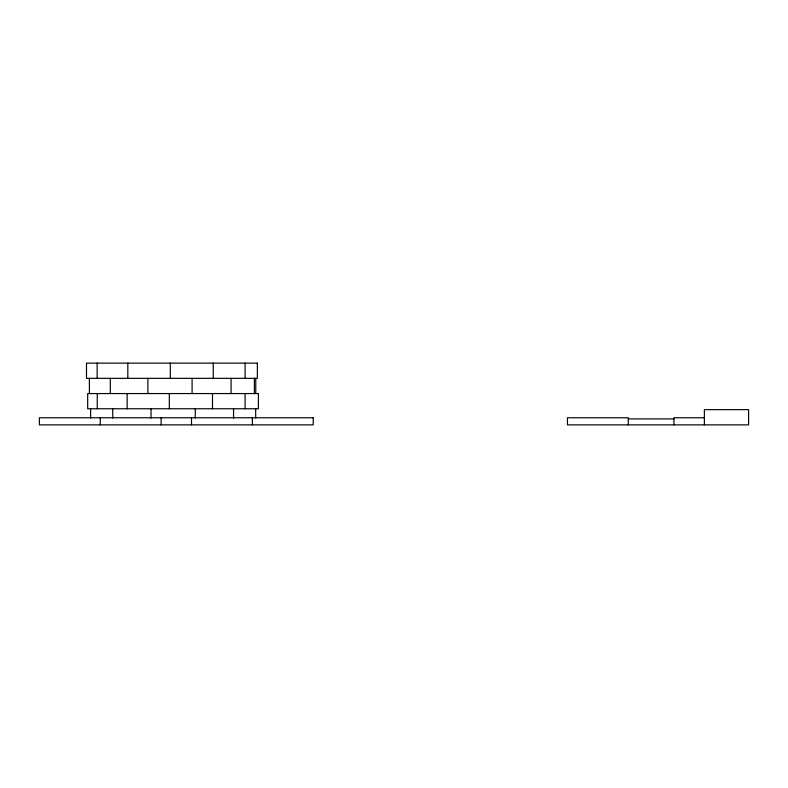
<?xml version="1.0" encoding="UTF-8"?>
<svg xmlns="http://www.w3.org/2000/svg" width="788" height="788" viewBox="0 0 788 788"><rect width="100%" height="100%" fill="white"/><g stroke="black" fill="none" stroke-linecap="round" stroke-linejoin="round"><path stroke-width="1.18" d="M704.374 417.758L673.947 417.758L673.947 424.87M628.312 418.901L673.947 418.901M704.374 424.87L704.374 409.652L748.6 409.652L748.6 424.87L567.468 424.87L567.468 417.758L628.312 417.758L628.312 424.87M255.775 378.348L255.775 393.557M255.676 408.765L255.676 418.132M254.386 378.348L254.386 393.557M252.367 417.758L252.367 424.87M245.107 363.13L245.107 378.348M245.098 393.557L245.098 408.765M233.563 408.765L233.563 418.132M231.081 378.348L231.081 393.557M213.252 363.13L213.252 378.348M212.494 393.557L212.494 408.765M195.266 408.765L195.266 418.132M192.095 378.348L192.095 393.557M191.514 417.758L191.514 424.87M170.316 363.13L170.316 378.348M169.312 393.557L169.312 408.765M161.097 417.758L161.097 424.87M151.03 408.765L151.03 418.132M147.888 378.348L147.888 393.557M127.823 363.13L127.823 378.348M127.134 393.557L127.134 408.765M112.733 408.765L112.733 418.132M110.3 378.348L110.3 393.557M100.243 417.758L100.243 424.87M97.141 363.13L97.141 378.348M97.249 393.557L97.249 408.765M90.62 408.765L90.62 418.132M89.399 378.348L89.399 393.557M257.351 363.13L86.493 363.13L86.493 378.348L257.351 378.348L257.351 363.13M258.405 393.557L87.675 393.557L87.675 408.765L258.405 408.765L258.405 393.557M313.21 417.758L39.4 417.758L39.4 424.87L313.21 424.87L313.21 417.758"/></g></svg>
